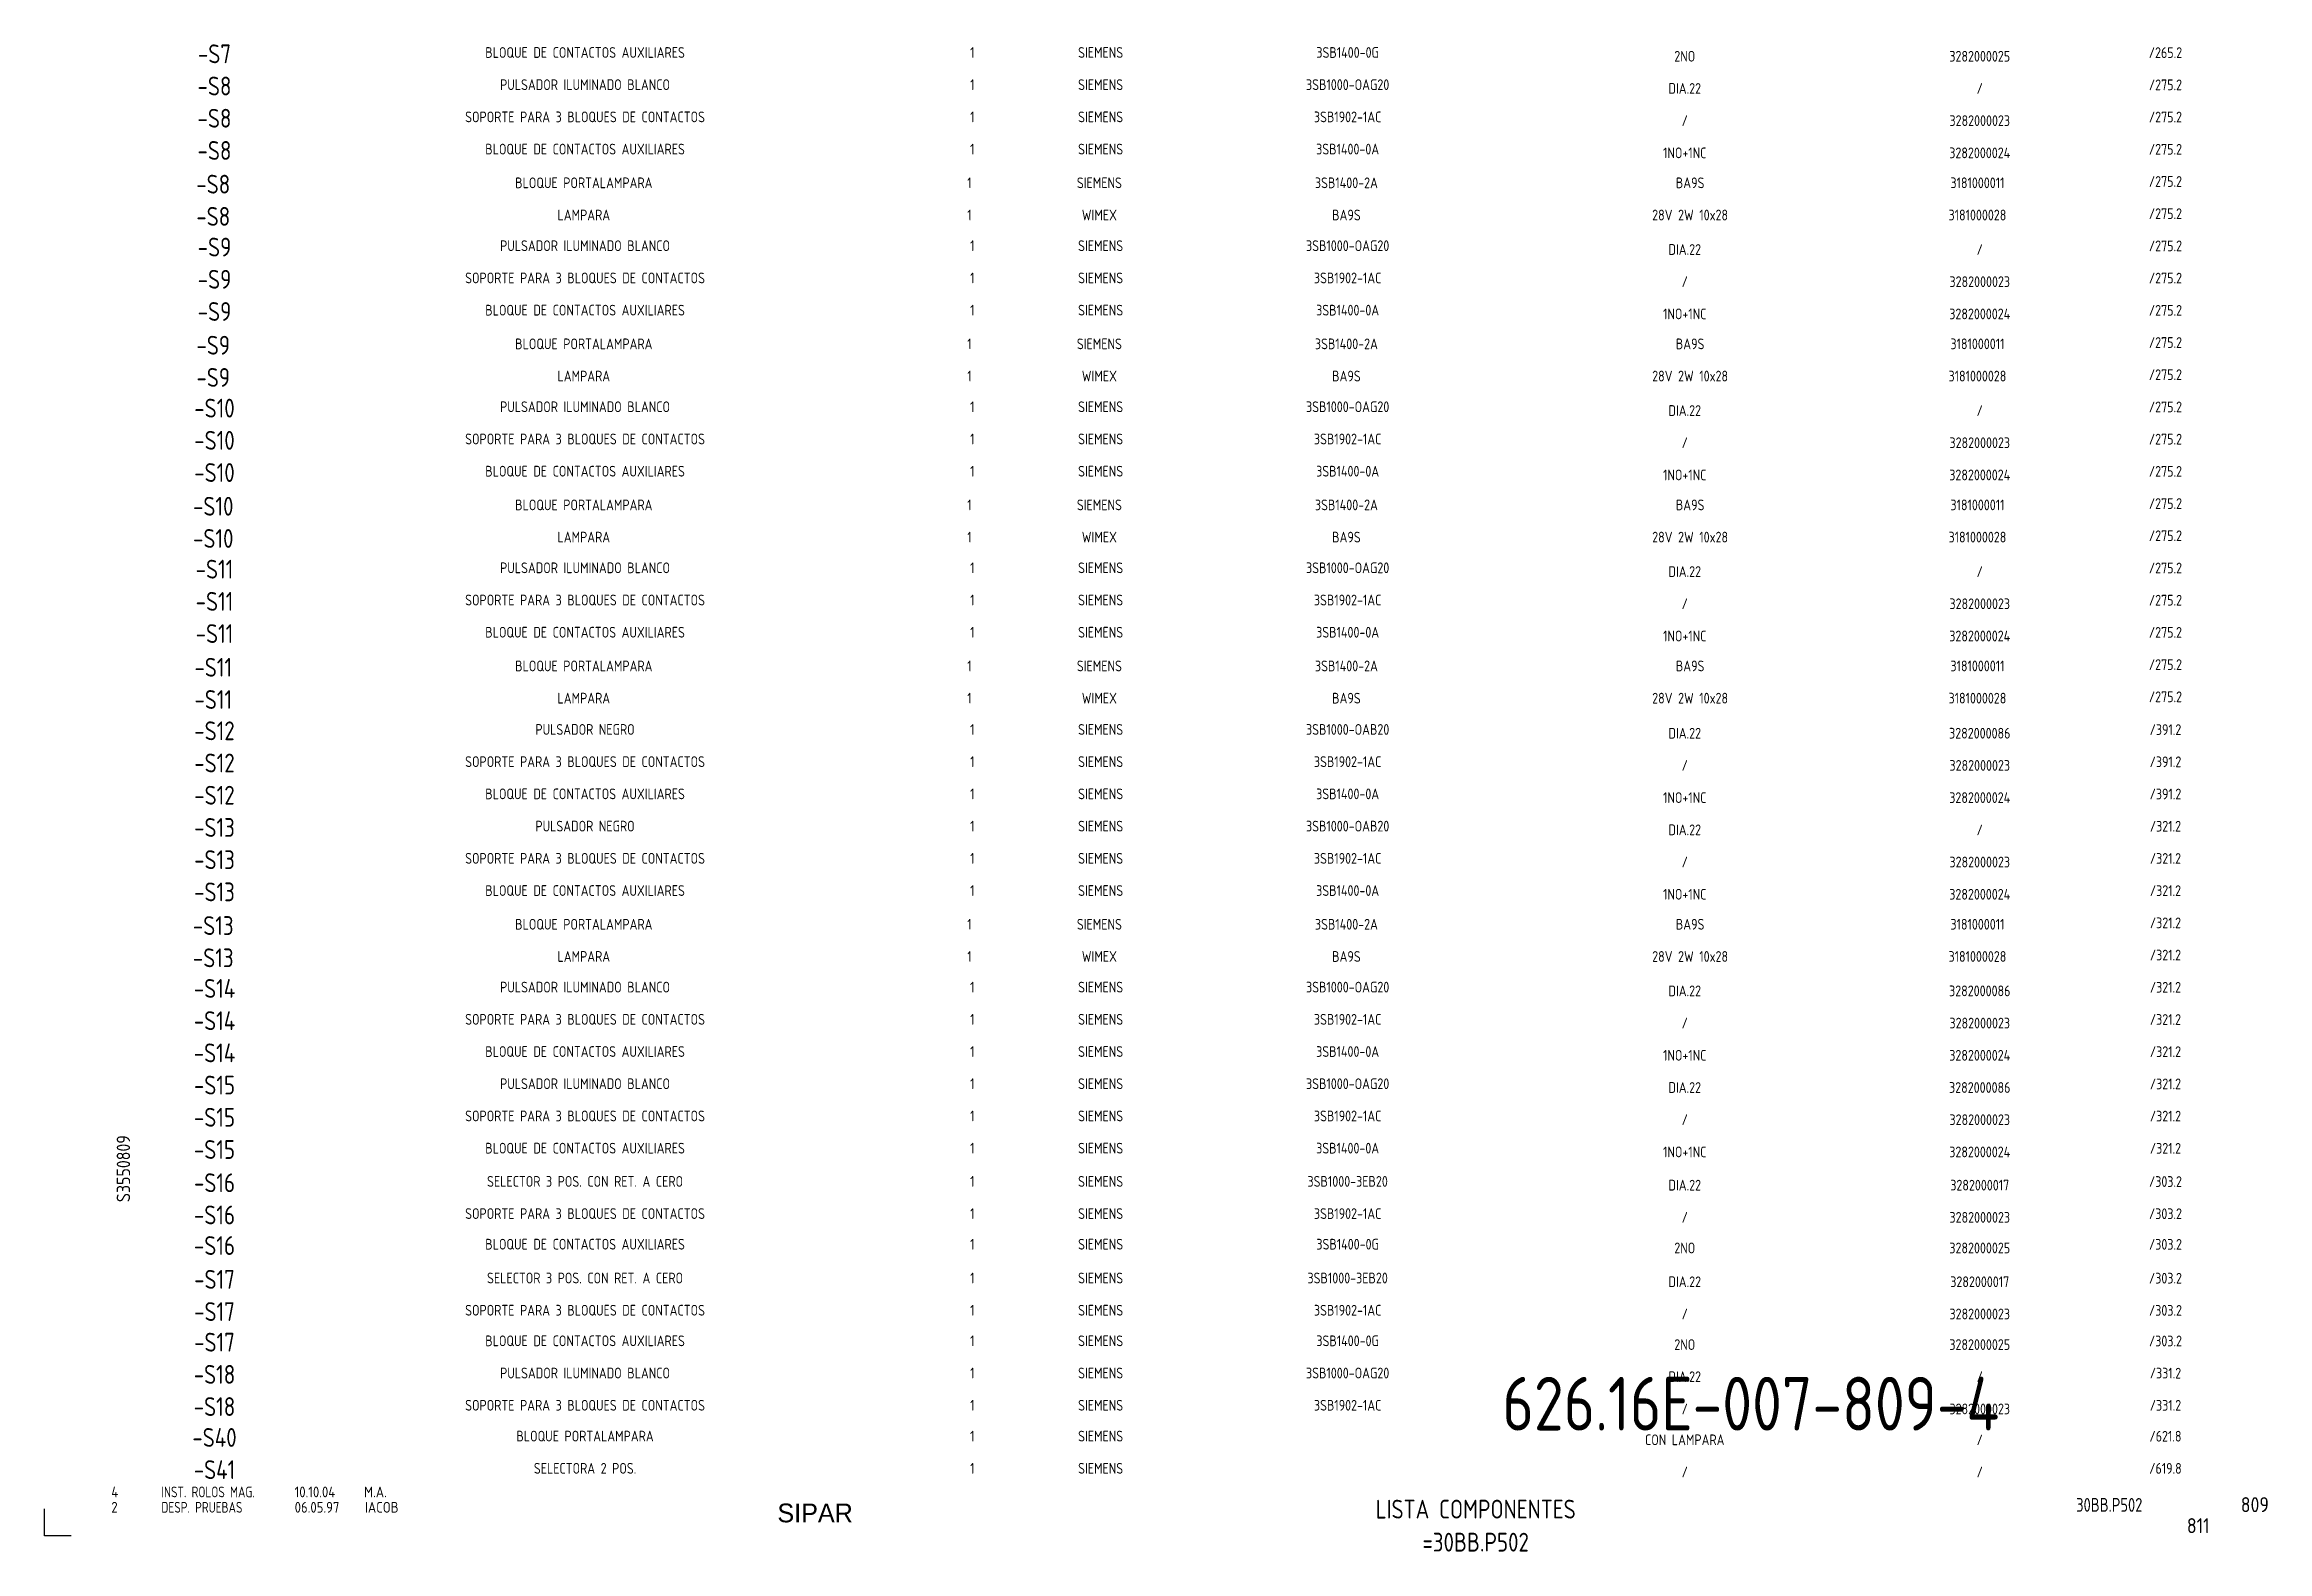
# Model space of a CAD drawing. Extents: x 0 to 414, y -3 to 278.
import ezdxf
from ezdxf.enums import TextEntityAlignment as Align

# ---------------------------------------------------------------- set-up
doc = ezdxf.new("R2010")
doc.units = 0
doc.header["$LTSCALE"] = 6
doc.header["$MEASUREMENT"] = 0
doc.layers.get('0').update_dxf_attribs({"linetype": 'CONTINUOUS'})
doc.layers.add('CART', color=7, linetype='CONTINUOUS')
doc.styles.add('DIN', font='DIN', dxfattribs={"width": 0.85})
doc.styles.add('X', font='UNIV.SHX', dxfattribs={"height": 3.5})

msp = doc.modelspace()

# ---------------------------------------------------------------- linework, layer by layer
at = {"color": 7}
msp.add_lwpolyline([(5, 0), (0, 0), (0, 5)], dxfattribs=at)

# ---------------------------------------------------------------- texts
at = {"color": 3, "style": 'DIN', "width": 0.85}
for s, p in [('-S7', (31.66, 274.31)), ('-S8', (31.66, 268.31)), ('-S8', (31.66, 262.31)), ('-S8', (31.66, 256.31)), ('-S8', (31.43, 250.03)), ('-S8', (31.43, 244.03)), ('-S9', (31.66, 238.31)), ('-S9', (31.66, 232.31)), ('-S9', (31.66, 226.31)), ('-S9', (31.43, 220.03)), ('-S9', (31.43, 214.03)), ('-S10', (31.66, 208.31)), ('-S10', (31.66, 202.31)), ('-S10', (31.66, 196.31)), ('-S10', (31.43, 190.03)), ('-S10', (31.43, 184.03)), ('-S11', (31.66, 178.31)), ('-S11', (31.66, 172.31)), ('-S11', (31.66, 166.31)), ('-S11', (31.43, 160.03)), ('-S11', (31.43, 154.03)), ('-S12', (31.66, 148.2)), ('-S12', (31.66, 142.2)), ('-S12', (31.66, 136.2)), ('-S13', (31.66, 130.19)), ('-S13', (31.66, 124.19)), ('-S13', (31.66, 118.19)), ('-S13', (31.43, 111.91)), ('-S13', (31.43, 105.91)), ('-S14', (31.66, 100.2)), ('-S14', (31.66, 94.2)), ('-S14', (31.66, 88.2)), ('-S15', (31.66, 82.2)), ('-S15', (31.66, 76.2)), ('-S15', (31.66, 70.2)), ('-S16', (31.66, 64.01)), ('-S16', (31.66, 58.01)), ('-S16', (31.66, 52.31)), ('-S17', (31.66, 46.01)), ('-S17', (31.66, 40.01)), ('-S17', (31.66, 34.31)), ('-S18', (31.66, 28.31)), ('-S18', (31.66, 22.31)), ('-S40', (31.66, 16.56)), ('-S41', (31.66, 10.56))]:
    msp.add_text(s, height=3.5, dxfattribs=at).set_placement(p, align=Align.CENTER)
at = {"style": 'DIN', "width": 0.85}
for s, p in [('BLOQUE DE CONTACTOS AUXILIARES', (100.66, 275.31)), ('1', (172.77, 275.31)), ('SIEMENS', (196.66, 275.31)), ('3SB1400-0G', (242.66, 275.31)), ('2NO', (305.43, 274.61)), ('3282000025', (360.36, 274.61)), ('/265.2', (394.94, 275.28)), ('PULSADOR ILUMINADO BLANCO', (100.66, 269.31)), ('1', (172.77, 269.31)), ('SIEMENS', (196.66, 269.31)), ('3SB1000-OAG20', (242.66, 269.31)), ('DIA.22', (305.43, 268.61)), ('/', (360.36, 268.61)), ('/275.2', (394.94, 269.28)), ('SOPORTE PARA 3 BLOQUES DE CONTACTOS', (100.66, 263.31)), ('1', (172.77, 263.31)), ('SIEMENS', (196.66, 263.31)), ('3SB1902-1AC', (242.66, 263.31)), ('/275.2', (394.94, 263.28)), ('/', (305.43, 262.61)), ('3282000023', (360.36, 262.61)), ('BLOQUE DE CONTACTOS AUXILIARES', (100.66, 257.31)), ('1', (172.77, 257.31)), ('SIEMENS', (196.66, 257.31)), ('3SB1400-0A', (242.66, 257.31)), ('1NO+1NC', (305.43, 256.61)), ('3282000024', (360.36, 256.61)), ('/275.2', (394.94, 257.28)), ('BLOQUE PORTALAMPARA', (100.43, 251.03)), ('1', (172.24, 251.03)), ('SIEMENS', (196.43, 251.03)), ('3SB1400-2A', (242.43, 251.03)), ('BA9S', (306.43, 251.03)), ('3181000011', (359.93, 251.03)), ('/275.2', (394.94, 251.28)), ('LAMPARA', (100.43, 245.03)), ('1', (172.24, 245.03)), ('WIMEX', (196.43, 245.03)), ('BA9S', (242.43, 245.03)), ('28V 2W 10x28', (306.43, 245.03)), ('3181000028', (359.93, 245.03)), ('/275.2', (394.94, 245.28)), ('PULSADOR ILUMINADO BLANCO', (100.66, 239.31)), ('1', (172.77, 239.31)), ('SIEMENS', (196.66, 239.31)), ('3SB1000-OAG20', (242.66, 239.31)), ('DIA.22', (305.43, 238.61)), ('/', (360.36, 238.61)), ('/275.2', (394.94, 239.28)), ('SOPORTE PARA 3 BLOQUES DE CONTACTOS', (100.66, 233.31)), ('1', (172.77, 233.31)), ('SIEMENS', (196.66, 233.31)), ('3SB1902-1AC', (242.66, 233.31)), ('/', (305.43, 232.61)), ('3282000023', (360.36, 232.61)), ('/275.2', (394.94, 233.28)), ('BLOQUE DE CONTACTOS AUXILIARES', (100.66, 227.31)), ('1', (172.77, 227.31)), ('SIEMENS', (196.66, 227.31)), ('3SB1400-0A', (242.66, 227.31)), ('1NO+1NC', (305.43, 226.61)), ('3282000024', (360.36, 226.61)), ('/275.2', (394.94, 227.28)), ('BLOQUE PORTALAMPARA', (100.43, 221.03)), ('1', (172.24, 221.03)), ('SIEMENS', (196.43, 221.03)), ('3SB1400-2A', (242.43, 221.03)), ('BA9S', (306.43, 221.03)), ('3181000011', (359.93, 221.03)), ('/275.2', (394.94, 221.28)), ('LAMPARA', (100.43, 215.03)), ('1', (172.24, 215.03)), ('WIMEX', (196.43, 215.03)), ('BA9S', (242.43, 215.03)), ('28V 2W 10x28', (306.43, 215.03)), ('3181000028', (359.93, 215.03)), ('/275.2', (394.94, 215.28)), ('PULSADOR ILUMINADO BLANCO', (100.66, 209.31)), ('1', (172.77, 209.31)), ('SIEMENS', (196.66, 209.31)), ('3SB1000-OAG20', (242.66, 209.31)), ('/275.2', (394.94, 209.28)), ('DIA.22', (305.43, 208.61)), ('/', (360.36, 208.61)), ('SOPORTE PARA 3 BLOQUES DE CONTACTOS', (100.66, 203.31)), ('1', (172.77, 203.31)), ('SIEMENS', (196.66, 203.31)), ('3SB1902-1AC', (242.66, 203.31)), ('/', (305.43, 202.61)), ('3282000023', (360.36, 202.61)), ('/275.2', (394.94, 203.28)), ('BLOQUE DE CONTACTOS AUXILIARES', (100.66, 197.31)), ('1', (172.77, 197.31)), ('SIEMENS', (196.66, 197.31)), ('3SB1400-0A', (242.66, 197.31)), ('/275.2', (394.94, 197.28)), ('1NO+1NC', (305.43, 196.61)), ('3282000024', (360.36, 196.61)), ('BLOQUE PORTALAMPARA', (100.43, 191.03)), ('1', (172.24, 191.03)), ('SIEMENS', (196.43, 191.03)), ('3SB1400-2A', (242.43, 191.03)), ('BA9S', (306.43, 191.03)), ('3181000011', (359.93, 191.03)), ('/275.2', (394.94, 191.28)), ('LAMPARA', (100.43, 185.03)), ('1', (172.24, 185.03)), ('WIMEX', (196.43, 185.03)), ('BA9S', (242.43, 185.03)), ('28V 2W 10x28', (306.43, 185.03)), ('3181000028', (359.93, 185.03)), ('/275.2', (394.94, 185.28)), ('PULSADOR ILUMINADO BLANCO', (100.66, 179.31)), ('1', (172.77, 179.31)), ('SIEMENS', (196.66, 179.31)), ('3SB1000-OAG20', (242.66, 179.31)), ('DIA.22', (305.43, 178.61)), ('/', (360.36, 178.61)), ('/275.2', (394.94, 179.28)), ('SOPORTE PARA 3 BLOQUES DE CONTACTOS', (100.66, 173.31)), ('1', (172.77, 173.31)), ('SIEMENS', (196.66, 173.31)), ('3SB1902-1AC', (242.66, 173.31)), ('/', (305.43, 172.61)), ('3282000023', (360.36, 172.61)), ('/275.2', (394.94, 173.28)), ('BLOQUE DE CONTACTOS AUXILIARES', (100.66, 167.31)), ('1', (172.77, 167.31)), ('SIEMENS', (196.66, 167.31)), ('3SB1400-0A', (242.66, 167.31)), ('1NO+1NC', (305.43, 166.61)), ('3282000024', (360.36, 166.61)), ('/275.2', (394.94, 167.28)), ('BLOQUE PORTALAMPARA', (100.43, 161.03)), ('1', (172.24, 161.03)), ('SIEMENS', (196.43, 161.03)), ('3SB1400-2A', (242.43, 161.03)), ('BA9S', (306.43, 161.03)), ('3181000011', (359.93, 161.03)), ('/275.2', (394.94, 161.28)), ('LAMPARA', (100.43, 155.03)), ('1', (172.24, 155.03)), ('WIMEX', (196.43, 155.03)), ('BA9S', (242.43, 155.03)), ('28V 2W 10x28', (306.43, 155.03)), ('3181000028', (359.93, 155.03)), ('/275.2', (394.94, 155.28)), ('PULSADOR NEGRO', (100.66, 149.2)), ('1', (172.77, 149.2)), ('SIEMENS', (196.66, 149.2)), ('3SB1000-OAB20', (242.66, 149.2)), ('DIA.22', (305.43, 148.5)), ('3282000086', (360.36, 148.5)), ('/391.2', (394.94, 149.17)), ('SOPORTE PARA 3 BLOQUES DE CONTACTOS', (100.66, 143.2)), ('1', (172.77, 143.2)), ('SIEMENS', (196.66, 143.2)), ('3SB1902-1AC', (242.66, 143.2)), ('/391.2', (394.94, 143.17)), ('/', (305.43, 142.5)), ('3282000023', (360.36, 142.5)), ('BLOQUE DE CONTACTOS AUXILIARES', (100.66, 137.2)), ('1', (172.77, 137.2)), ('SIEMENS', (196.66, 137.2)), ('3SB1400-0A', (242.66, 137.2)), ('1NO+1NC', (305.43, 136.5)), ('3282000024', (360.36, 136.5)), ('/391.2', (394.94, 137.17)), ('PULSADOR NEGRO', (100.66, 131.19)), ('1', (172.77, 131.19)), ('SIEMENS', (196.66, 131.19)), ('3SB1000-OAB20', (242.66, 131.19)), ('DIA.22', (305.43, 130.5)), ('/', (360.36, 130.5)), ('/321.2', (394.94, 131.17)), ('SOPORTE PARA 3 BLOQUES DE CONTACTOS', (100.66, 125.19)), ('1', (172.77, 125.19)), ('SIEMENS', (196.66, 125.19)), ('3SB1902-1AC', (242.66, 125.19)), ('/', (305.43, 124.5)), ('3282000023', (360.36, 124.5)), ('/321.2', (394.94, 125.17)), ('BLOQUE DE CONTACTOS AUXILIARES', (100.66, 119.19)), ('1', (172.77, 119.19)), ('SIEMENS', (196.66, 119.19)), ('3SB1400-0A', (242.66, 119.19)), ('1NO+1NC', (305.43, 118.5)), ('3282000024', (360.36, 118.5)), ('/321.2', (394.94, 119.17)), ('BLOQUE PORTALAMPARA', (100.43, 112.91)), ('1', (172.24, 112.91)), ('SIEMENS', (196.43, 112.91)), ('3SB1400-2A', (242.43, 112.91)), ('BA9S', (306.43, 112.91)), ('3181000011', (359.93, 112.91)), ('/321.2', (394.94, 113.17)), ('LAMPARA', (100.43, 106.91)), ('1', (172.24, 106.91)), ('WIMEX', (196.43, 106.91)), ('BA9S', (242.43, 106.91)), ('28V 2W 10x28', (306.43, 106.91)), ('3181000028', (359.93, 106.91)), ('/321.2', (394.94, 107.17)), ('PULSADOR ILUMINADO BLANCO', (100.66, 101.2)), ('1', (172.77, 101.2)), ('SIEMENS', (196.66, 101.2)), ('3SB1000-OAG20', (242.66, 101.2)), ('DIA.22', (305.43, 100.5)), ('3282000086', (360.36, 100.5)), ('/321.2', (394.94, 101.17)), ('SOPORTE PARA 3 BLOQUES DE CONTACTOS', (100.66, 95.2)), ('1', (172.77, 95.2)), ('SIEMENS', (196.66, 95.2)), ('3SB1902-1AC', (242.66, 95.2)), ('/', (305.43, 94.5)), ('3282000023', (360.36, 94.5)), ('/321.2', (394.94, 95.17)), ('BLOQUE DE CONTACTOS AUXILIARES', (100.66, 89.2)), ('1', (172.77, 89.2)), ('SIEMENS', (196.66, 89.2)), ('3SB1400-0A', (242.66, 89.2)), ('/321.2', (394.94, 89.17)), ('1NO+1NC', (305.43, 88.5)), ('3282000024', (360.36, 88.5)), ('PULSADOR ILUMINADO BLANCO', (100.66, 83.2)), ('1', (172.77, 83.2)), ('SIEMENS', (196.66, 83.2)), ('3SB1000-OAG20', (242.66, 83.2)), ('DIA.22', (305.43, 82.5)), ('3282000086', (360.36, 82.5)), ('/321.2', (394.94, 83.17)), ('SOPORTE PARA 3 BLOQUES DE CONTACTOS', (100.66, 77.2)), ('1', (172.77, 77.2)), ('SIEMENS', (196.66, 77.2)), ('3SB1902-1AC', (242.66, 77.2)), ('/321.2', (394.94, 77.17)), ('/', (305.43, 76.5)), ('3282000023', (360.36, 76.5)), ('BLOQUE DE CONTACTOS AUXILIARES', (100.66, 71.2)), ('1', (172.77, 71.2)), ('SIEMENS', (196.66, 71.2)), ('3SB1400-0A', (242.66, 71.2)), ('1NO+1NC', (305.43, 70.5)), ('3282000024', (360.36, 70.5)), ('/321.2', (394.94, 71.17)), ('SELECTOR 3 POS. CON RET. A CERO', (100.66, 65.01)), ('1', (172.77, 65.01)), ('SIEMENS', (196.66, 65.01)), ('3SB1000-3EB20', (242.66, 65.01)), ('DIA.22', (305.43, 64.31)), ('3282000017', (360.36, 64.31)), ('/303.2', (394.94, 64.98)), ('SOPORTE PARA 3 BLOQUES DE CONTACTOS', (100.66, 59.01)), ('1', (172.77, 59.01)), ('SIEMENS', (196.66, 59.01)), ('3SB1902-1AC', (242.66, 59.01)), ('/', (305.43, 58.31)), ('3282000023', (360.36, 58.31)), ('/303.2', (394.94, 58.98)), ('BLOQUE DE CONTACTOS AUXILIARES', (100.66, 53.31)), ('1', (172.77, 53.31)), ('SIEMENS', (196.66, 53.31)), ('3SB1400-0G', (242.66, 53.31)), ('2NO', (305.43, 52.61)), ('3282000025', (360.36, 52.61)), ('/303.2', (394.94, 53.28)), ('SELECTOR 3 POS. CON RET. A CERO', (100.66, 47.01)), ('1', (172.77, 47.01)), ('SIEMENS', (196.66, 47.01)), ('3SB1000-3EB20', (242.66, 47.01)), ('DIA.22', (305.43, 46.31)), ('3282000017', (360.36, 46.31)), ('/303.2', (394.94, 46.98)), ('SOPORTE PARA 3 BLOQUES DE CONTACTOS', (100.66, 41.01)), ('1', (172.77, 41.01)), ('SIEMENS', (196.66, 41.01)), ('3SB1902-1AC', (242.66, 41.01)), ('/', (305.43, 40.31)), ('3282000023', (360.36, 40.31)), ('/303.2', (394.94, 40.98)), ('BLOQUE DE CONTACTOS AUXILIARES', (100.66, 35.31)), ('1', (172.77, 35.31)), ('SIEMENS', (196.66, 35.31)), ('3SB1400-0G', (242.66, 35.31)), ('/303.2', (394.94, 35.28)), ('2NO', (305.43, 34.61)), ('3282000025', (360.36, 34.61)), ('PULSADOR ILUMINADO BLANCO', (100.66, 29.31)), ('1', (172.77, 29.31)), ('SIEMENS', (196.66, 29.31)), ('3SB1000-OAG20', (242.66, 29.31)), ('DIA.22', (305.43, 28.62)), ('/', (360.36, 28.62)), ('/331.2', (394.94, 29.29)), ('SOPORTE PARA 3 BLOQUES DE CONTACTOS', (100.66, 23.31)), ('1', (172.77, 23.31)), ('SIEMENS', (196.66, 23.31)), ('3SB1902-1AC', (242.66, 23.31)), ('/331.2', (394.94, 23.29)), ('/', (305.43, 22.62)), ('3282000023', (360.36, 22.62)), ('BLOQUE PORTALAMPARA', (100.66, 17.56)), ('1', (172.77, 17.56)), ('SIEMENS', (196.66, 17.56)), ('CON LAMPARA', (305.43, 16.87)), ('/', (360.36, 16.87)), ('/621.8', (394.94, 17.54)), ('SELECTORA 2 POS.', (100.66, 11.56)), ('1', (172.77, 11.56)), ('SIEMENS', (196.66, 11.56)), ('/', (305.43, 10.87)), ('/', (360.36, 10.87)), ('/619.8', (394.94, 11.54))]:
    msp.add_text(s, height=2, dxfattribs=at).set_placement(p, align=Align.CENTER)
at = {"color": 3, "style": 'DIN'}
for s, width, p in [('4', 0.9, (12.45, 7.16)), ('INST. ROLOS MAG.', 0.8, (21.76, 7.16)), ('10.10.04', 0.9, (46.59, 7.16)), ('M.A.', 0.9, (59.52, 7.16)), ('2', 0.9, (12.45, 4.3)), ('DESP. PRUEBAS', 0.8, (21.76, 4.3)), ('06.05.97', 0.9, (46.59, 4.3)), ('IACOB', 0.9, (59.67, 4.3))]:
    msp.add_text(s, height=2, dxfattribs=dict(at, width=width)).set_placement(p)
at = {"color": 2, "style": 'DIN', "width": 0.85}
for s, p in [('LISTA COMPONENTES', (266.5, 4.96)), ('=30BB.P502', (266.5, -1.19))]:
    msp.add_text(s, height=3.5, dxfattribs=at).set_placement(p, align=Align.MIDDLE)
at = {"color": 3, "style": 'DIN', "width": 0.8}
msp.add_text('30BB.P502', height=2.56, dxfattribs=at).set_placement((390.64, 4.47), align=Align.RIGHT)
at = {"color": 2, "insert": (271.47, 29.6), "char_height": 10, "width": 111.0411, "attachment_point": 1, "style": 'DIN'}
msp.add_mtext('626.16E-007-809-4', dxfattribs=at)
at = {"layer": 'CART', "color": 3, "style": 'DIN', "width": 0.9, "flags": 1}
msp.add_attdef('S3550809', text='', height=2.5, rotation=90, dxfattribs=at).set_placement((15.95, 68.38), align=Align.CENTER)
at = {"layer": 'CART', "color": 6, "style": 'X', "flags": 1}
msp.add_attdef('SIPAR', text='', height=3.5, dxfattribs=at).set_placement((143.5, 4.25), align=Align.MIDDLE)
at = {"layer": 'CART', "color": 2, "style": 'DIN', "width": 0.9, "flags": 1}
msp.add_attdef('809', text='', height=2.8, dxfattribs=at).set_placement((414.2, 4.39), align=Align.RIGHT)
at = {"layer": 'CART', "color": 7, "style": 'DIN', "width": 0.9, "flags": 1}
msp.add_attdef('811', (398.93, 0.48), '', height=2.8, dxfattribs=at)

doc.saveas('drawing.dxf')
